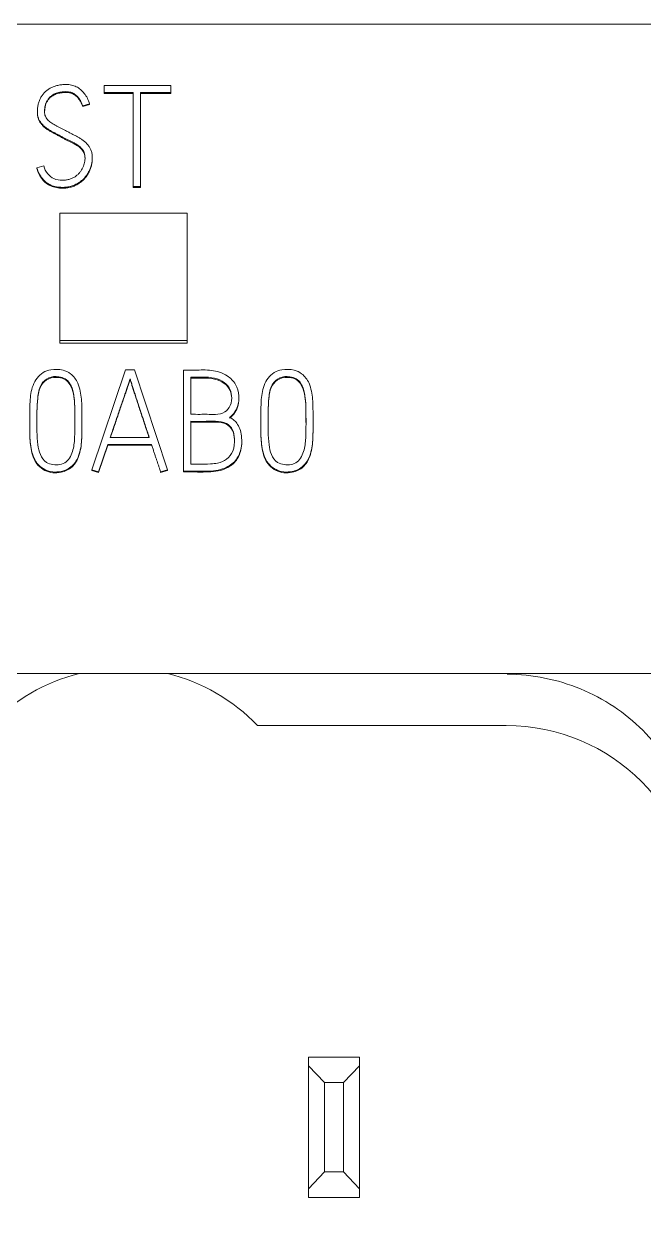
# Model space of a CAD drawing. Header units: millimetres. Extents: x 42151 to 59780, y 37376 to 44547.
# Drawn here: x 48154.87 to 48164.59, y 43299.38 to 43318.25 of the extents above; entities that cross this region are included whole.
import ezdxf

# ---------------------------------------------------------------- set-up
doc = ezdxf.new("R2010")
doc.units = ezdxf.units.MM
doc.set_wipeout_variables(frame=1)
doc.layers.add('000-PI-Oprema', color=30, linetype='Continuous', lineweight=5)
doc.layers.add('SI-ORMAR-Oprema', color=30, linetype='Continuous', lineweight=5)
doc.layers.add('004-PI-DIN Šina', color=3, linetype='Continuous')

# ---------------------------------------------------------------- blocks, each defined once
blk = doc.blocks.new('6ES7531-7KF00-0AB0')
blk.add_wipeout([(-17.038, 69.029), (17.762, 69.029), (17.762, -77.96), (-17.038, -77.971)]).dxf.layer = 'SI-ORMAR-Oprema'
at = {"layer": 'SI-ORMAR-Oprema', "linetype": 'Continuous'}
for p, q in [((12.762, 69.029), (-12.038, 69.029)), ((4.057, 68.066), (4.057, 67.953)), ((5.102, 68.066), (4.057, 68.066)), ((4.057, 67.953), (4.057, 67.941)), ((4.057, 67.953), (4.514, 67.953)), ((4.057, 67.941), (4.514, 67.941)), ((4.514, 67.953), (4.514, 66.481)), ((4.627, 66.481), (4.627, 67.953)), ((4.627, 67.953), (5.102, 67.953)), ((4.627, 67.941), (5.102, 67.941)), ((5.102, 67.953), (5.102, 68.066)), ((5.102, 67.953), (5.102, 67.941)), ((3.722, 67.746), (3.83, 67.777)), ((3.722, 67.734), (3.83, 67.765)), ((3.722, 67.746), (3.722, 67.734)), ((3.83, 67.777), (3.83, 67.765)), ((3.011, 67.657), (3.011, 67.644)), ((3.114, 66.804), (3.005, 66.774)), ((3.005, 66.774), (3.005, 66.761)), ((3.873, 66.919), (3.873, 66.932)), ((4.514, 66.481), (4.627, 66.481)), ((4.514, 66.481), (4.514, 66.468)), ((4.514, 66.468), (4.627, 66.468)), ((4.627, 66.481), (4.627, 66.468)), ((3.362, 66.064), (3.362, 64.065)), ((5.362, 66.064), (3.362, 66.064)), ((5.362, 64.065), (5.362, 66.064)), ((3.362, 64.065), (3.362, 64.027)), ((3.362, 64.065), (5.362, 64.065)), ((3.362, 64.027), (5.362, 64.027)), ((5.362, 64.065), (5.362, 64.027)), ((4.394, 63.607), (3.864, 62.041)), ((4.536, 63.607), (4.394, 63.607)), ((5.053, 62.041), (4.536, 63.607)), ((5.304, 62.017), (5.304, 63.602)), ((4.465, 63.466), (4.465, 63.453)), ((5.417, 63.49), (5.417, 62.909)), ((6.172, 63.154), (6.172, 63.175)), ((2.891, 62.868), (2.891, 62.856)), ((3.711, 62.825), (3.711, 62.837)), ((6.515, 62.868), (6.515, 62.856)), ((7.334, 62.825), (7.334, 62.837)), ((5.417, 62.799), (5.417, 62.127)), ((3.97, 62.006), (4.117, 62.435)), ((4.117, 62.435), (4.117, 62.423)), ((4.117, 62.435), (4.802, 62.435)), ((4.765, 62.548), (4.154, 62.548)), ((4.802, 62.435), (4.802, 62.423)), ((6.217, 62.482), (6.217, 62.495)), ((3.97, 61.994), (4.117, 62.423)), ((4.117, 62.423), (4.802, 62.423)), ((3.864, 62.041), (3.864, 62.029)), ((3.864, 62.041), (3.97, 62.006)), ((3.864, 62.029), (3.97, 61.994)), ((3.97, 62.006), (3.97, 61.994)), ((4.942, 62.001), (4.944, 61.994)), ((4.944, 62.006), (5.053, 62.041)), ((4.944, 61.994), (5.053, 62.029)), ((4.944, 62.006), (4.944, 61.994)), ((5.053, 62.041), (5.053, 62.029)), ((5.304, 62.017), (5.304, 62.005)), ((12.762, 58.845), (-12.038, 58.845)), ((10.362, 58.029), (6.462, 58.029)), ((7.262, 52.829), (8.062, 52.829)), ((7.262, 52.695), (7.262, 52.829)), ((8.062, 52.829), (8.062, 52.695)), ((7.512, 52.429), (7.262, 52.695)), ((7.262, 50.762), (7.262, 52.695)), ((8.062, 52.695), (7.812, 52.429)), ((8.062, 52.695), (8.062, 50.762)), ((7.812, 52.429), (7.512, 52.429)), ((7.512, 52.429), (7.512, 51.029)), ((7.812, 51.029), (7.812, 52.429)), ((7.262, 50.762), (7.512, 51.029)), ((7.512, 51.029), (7.812, 51.029)), ((7.812, 51.029), (8.062, 50.762)), ((7.262, 50.629), (7.262, 50.762)), ((8.062, 50.762), (8.062, 50.629)), ((8.062, 50.629), (7.262, 50.629))]:
    blk.add_line(p, q, dxfattribs=at)
for centre, radius, start, end in [((4.362, 56.029), 2.9, 103.753, 136.3972), ((4.362, 56.029), 2.9, 43.6028, 76.247), ((10.362, 55.029), 3, 0, 90)]:
    blk.add_arc(centre, radius, start, end, dxfattribs=at)
for points, knots in [([(3.005, 66.774), (3.014, 66.742), (3.037, 66.683), (3.086, 66.605), (3.149, 66.543), (3.224, 66.499), (3.311, 66.473), (3.396, 66.466), (3.473, 66.47), (3.54, 66.484), (3.601, 66.507), (3.656, 66.537), (3.706, 66.572), (3.749, 66.613), (3.786, 66.659), (3.817, 66.709), (3.841, 66.762), (3.859, 66.818), (3.87, 66.875), (3.874, 66.933), (3.87, 66.989), (3.858, 67.042), (3.836, 67.089), (3.808, 67.129), (3.775, 67.167), (3.737, 67.199), (3.695, 67.229), (3.651, 67.257), (3.603, 67.281), (3.553, 67.305), (3.504, 67.331), (3.457, 67.356), (3.412, 67.38), (3.37, 67.401), (3.329, 67.421), (3.291, 67.441), (3.256, 67.462), (3.224, 67.483), (3.195, 67.505), (3.171, 67.529), (3.151, 67.555), (3.135, 67.585), (3.126, 67.618), (3.123, 67.664), (3.127, 67.717), (3.139, 67.774), (3.16, 67.822), (3.188, 67.861), (3.218, 67.893), (3.252, 67.919), (3.289, 67.938), (3.326, 67.952), (3.363, 67.96), (3.399, 67.965), (3.431, 67.968), (3.464, 67.969), (3.498, 67.967), (3.535, 67.96), (3.567, 67.947), (3.596, 67.93), (3.622, 67.911), (3.644, 67.889), (3.663, 67.866), (3.68, 67.841), (3.694, 67.816), (3.705, 67.792), (3.715, 67.769), (3.72, 67.754), (3.722, 67.746)], [0, 0, 0, 0, 0.030216, 0.057834, 0.084112, 0.110126, 0.13699, 0.166062, 0.187444, 0.207786, 0.227532, 0.246694, 0.265147, 0.28321, 0.301078, 0.318906, 0.33698, 0.354995, 0.372624, 0.390132, 0.408102, 0.424528, 0.439934, 0.454952, 0.469937, 0.485134, 0.500714, 0.516729, 0.533253, 0.550073, 0.566929, 0.583824, 0.598837, 0.613277, 0.627146, 0.64033, 0.652736, 0.664395, 0.675364, 0.685785, 0.695827, 0.705789, 0.716159, 0.727332, 0.74751, 0.765141, 0.780786, 0.795151, 0.808601, 0.821478, 0.833928, 0.845962, 0.857807, 0.868933, 0.878649, 0.88698, 0.899043, 0.910208, 0.920757, 0.930874, 0.940594, 0.950061, 0.959303, 0.96829, 0.9771, 0.985473, 0.993098, 1, 1, 1, 1]), ([(3.83, 67.777), (3.821, 67.808), (3.799, 67.866), (3.751, 67.942), (3.692, 68.004), (3.623, 68.049), (3.544, 68.076), (3.466, 68.083), (3.395, 68.079), (3.333, 68.069), (3.275, 68.053), (3.222, 68.03), (3.174, 68.001), (3.133, 67.966), (3.097, 67.926), (3.067, 67.881), (3.042, 67.83), (3.024, 67.775), (3.014, 67.716), (3.01, 67.657), (3.014, 67.603), (3.025, 67.555), (3.045, 67.513), (3.071, 67.476), (3.101, 67.442), (3.136, 67.411), (3.174, 67.383), (3.216, 67.356), (3.261, 67.332), (3.308, 67.309), (3.355, 67.284), (3.401, 67.258), (3.447, 67.234), (3.491, 67.211), (3.535, 67.191), (3.576, 67.171), (3.614, 67.149), (3.649, 67.127), (3.681, 67.102), (3.707, 67.075), (3.73, 67.046), (3.748, 67.013), (3.757, 66.974), (3.76, 66.935), (3.758, 66.896), (3.751, 66.858), (3.741, 66.819), (3.726, 66.779), (3.706, 66.741), (3.68, 66.704), (3.649, 66.671), (3.612, 66.641), (3.569, 66.615), (3.52, 66.594), (3.464, 66.582), (3.38, 66.577), (3.27, 66.592), (3.162, 66.678), (3.122, 66.759), (3.114, 66.804)], [0, 0, 0, 0, 0.029502, 0.056552, 0.082213, 0.107035, 0.131706, 0.157625, 0.177725, 0.196768, 0.215008, 0.232485, 0.249262, 0.265692, 0.282067, 0.298646, 0.315747, 0.333416, 0.35172, 0.370963, 0.387214, 0.402039, 0.415923, 0.429557, 0.443355, 0.457518, 0.472137, 0.48722, 0.502837, 0.518847, 0.535063, 0.551489, 0.567151, 0.582304, 0.596956, 0.611001, 0.624363, 0.637091, 0.649186, 0.660727, 0.671894, 0.683121, 0.695107, 0.708316, 0.719066, 0.730707, 0.743348, 0.756492, 0.769735, 0.783289, 0.797204, 0.811603, 0.826753, 0.842746, 0.859925, 0.878764, 0.920226, 0.957605, 1, 1, 1, 1]), ([(3.125, 67.649), (3.125, 67.668), (3.128, 67.707), (3.139, 67.762), (3.16, 67.809), (3.188, 67.848), (3.218, 67.881), (3.252, 67.906), (3.289, 67.925), (3.326, 67.94), (3.363, 67.948), (3.399, 67.952), (3.431, 67.955), (3.464, 67.957), (3.498, 67.955), (3.535, 67.947), (3.567, 67.934), (3.596, 67.917), (3.622, 67.898), (3.644, 67.876), (3.663, 67.853), (3.68, 67.829), (3.694, 67.804), (3.705, 67.779), (3.715, 67.756), (3.72, 67.741), (3.722, 67.734)], [0, 0, 0, 0, 0.065823, 0.131059, 0.188942, 0.242091, 0.291852, 0.339495, 0.385558, 0.430084, 0.473906, 0.515072, 0.551021, 0.581842, 0.626473, 0.667782, 0.706813, 0.744244, 0.780205, 0.815232, 0.849428, 0.882676, 0.915274, 0.946254, 0.974465, 1, 1, 1, 1]), ([(3.012, 67.65), (3.011, 67.647), (3.011, 67.627), (3.014, 67.59), (3.025, 67.542), (3.045, 67.5), (3.071, 67.463), (3.101, 67.429), (3.136, 67.398), (3.174, 67.37), (3.216, 67.344), (3.261, 67.32), (3.308, 67.296), (3.355, 67.271), (3.401, 67.245), (3.447, 67.221), (3.491, 67.199), (3.535, 67.178), (3.576, 67.158), (3.614, 67.137), (3.649, 67.114), (3.681, 67.089), (3.707, 67.062), (3.73, 67.033), (3.748, 67), (3.757, 66.962), (3.759, 66.935), (3.759, 66.921)], [0, 0, 0, 0, 0.008262, 0.056111, 0.099761, 0.14064, 0.180782, 0.221408, 0.263107, 0.306149, 0.350557, 0.396538, 0.443676, 0.491422, 0.539784, 0.585899, 0.630514, 0.673652, 0.715005, 0.754346, 0.79182, 0.827432, 0.861414, 0.894293, 0.927346, 0.962637, 1, 1, 1, 1]), ([(3.005, 66.761), (3.014, 66.729), (3.037, 66.67), (3.086, 66.592), (3.149, 66.53), (3.224, 66.486), (3.311, 66.46), (3.396, 66.453), (3.473, 66.458), (3.54, 66.471), (3.601, 66.494), (3.656, 66.524), (3.706, 66.559), (3.749, 66.6), (3.786, 66.646), (3.817, 66.696), (3.841, 66.749), (3.859, 66.805), (3.87, 66.862), (3.873, 66.901), (3.873, 66.92), (3.873, 66.921)], [0, 0, 0, 0, 0.077352, 0.148056, 0.215328, 0.281923, 0.350695, 0.425118, 0.479856, 0.531932, 0.582482, 0.631538, 0.678776, 0.725017, 0.770759, 0.816399, 0.862669, 0.908787, 0.953917, 0.998739, 1, 1, 1, 1]), ([(3.221, 63.607), (3.179, 63.599), (3.055, 63.558), (2.921, 63.366), (2.888, 63.068), (2.893, 62.772), (2.892, 62.517), (2.921, 62.307), (2.982, 62.142), (3.163, 62.007), (3.366, 61.989), (3.569, 62.084), (3.68, 62.277), (3.711, 62.511), (3.71, 62.766), (3.711, 63.02), (3.699, 63.233), (3.647, 63.418), (3.555, 63.544), (3.395, 63.616), (3.285, 63.618), (3.221, 63.607)], [0, 0, 0, 0, 0.03125, 0.09375, 0.15625, 0.25, 0.3125, 0.34375, 0.40625, 0.4375, 0.5, 0.546875, 0.59375, 0.65625, 0.71875, 0.78125, 0.84375, 0.875, 0.921875, 0.953125, 1, 1, 1, 1]), ([(5.304, 63.602), (5.363, 63.603), (5.509, 63.6), (5.742, 63.613), (5.977, 63.541), (6.132, 63.386), (6.182, 63.206), (6.164, 63.044), (6.101, 62.929), (6.05, 62.881), (6.025, 62.863)], [0, 0, 0, 0, 0.121799, 0.300471, 0.478612, 0.608153, 0.736749, 0.853072, 0.938599, 1, 1, 1, 1]), ([(6.845, 63.607), (6.803, 63.599), (6.679, 63.558), (6.545, 63.366), (6.512, 63.068), (6.516, 62.772), (6.516, 62.517), (6.545, 62.307), (6.606, 62.142), (6.787, 62.007), (6.99, 61.989), (7.193, 62.084), (7.303, 62.277), (7.335, 62.511), (7.334, 62.766), (7.335, 63.02), (7.323, 63.233), (7.271, 63.418), (7.179, 63.544), (7.019, 63.616), (6.909, 63.618), (6.845, 63.607)], [0, 0, 0, 0, 0.03125, 0.09375, 0.15625, 0.25, 0.3125, 0.34375, 0.40625, 0.4375, 0.5, 0.546875, 0.59375, 0.65625, 0.71875, 0.78125, 0.84375, 0.875, 0.921875, 0.953125, 1, 1, 1, 1]), ([(3.447, 63.466), (3.417, 63.484), (3.329, 63.507), (3.183, 63.499), (3.041, 63.365), (3.016, 63.166), (3.002, 62.96), (3.005, 62.782), (3.005, 62.607), (3.014, 62.449), (3.048, 62.276), (3.131, 62.151), (3.291, 62.106), (3.483, 62.133), (3.584, 62.354), (3.6, 62.591), (3.6, 62.839), (3.598, 63.067), (3.583, 63.243), (3.539, 63.378), (3.477, 63.447), (3.447, 63.466)], [0, 0, 0, 0, 0.03125, 0.078125, 0.125, 0.1875, 0.25, 0.3125, 0.34375, 0.40625, 0.453125, 0.5, 0.53125, 0.59375, 0.65625, 0.71875, 0.8125, 0.875, 0.921875, 0.96875, 1, 1, 1, 1]), ([(3.447, 63.453), (3.417, 63.471), (3.329, 63.494), (3.183, 63.486), (3.041, 63.352), (3.016, 63.153), (3.005, 62.99), (3.004, 62.893), (3.004, 62.866)], [0, 0, 0, 0, 0.114194, 0.285486, 0.456777, 0.685166, 0.913555, 1, 1, 1, 1]), ([(3.6, 62.779), (3.6, 62.806), (3.599, 62.904), (3.598, 63.054), (3.583, 63.23), (3.539, 63.366), (3.477, 63.435), (3.447, 63.453)], [0, 0, 0, 0, 0.115044, 0.410029, 0.631268, 0.852507, 1, 1, 1, 1]), ([(4.154, 62.548), (4.165, 62.58), (4.187, 62.646), (4.221, 62.744), (4.254, 62.843), (4.287, 62.94), (4.319, 63.033), (4.349, 63.121), (4.377, 63.203), (4.402, 63.277), (4.424, 63.342), (4.442, 63.396), (4.455, 63.436), (4.462, 63.457), (4.465, 63.466)], [0, 0, 0, 0, 0.106118, 0.213594, 0.322428, 0.429305, 0.530911, 0.627246, 0.716632, 0.797389, 0.869519, 0.929228, 0.972722, 1, 1, 1, 1]), ([(4.159, 62.548), (4.168, 62.576), (4.189, 62.637), (4.221, 62.732), (4.254, 62.831), (4.287, 62.928), (4.319, 63.021), (4.349, 63.109), (4.377, 63.19), (4.402, 63.264), (4.424, 63.329), (4.442, 63.383), (4.455, 63.423), (4.462, 63.445), (4.465, 63.453)], [0, 0, 0, 0, 0.09357, 0.202554, 0.312916, 0.421294, 0.524326, 0.622014, 0.712654, 0.794544, 0.867687, 0.928234, 0.972339, 1, 1, 1, 1]), ([(4.465, 63.466), (4.468, 63.457), (4.475, 63.436), (4.488, 63.396), (4.505, 63.342), (4.526, 63.277), (4.55, 63.203), (4.577, 63.121), (4.605, 63.033), (4.636, 62.94), (4.668, 62.843), (4.701, 62.744), (4.733, 62.646), (4.754, 62.58), (4.765, 62.548)], [0, 0, 0, 0, 0.027336, 0.070868, 0.130595, 0.202708, 0.283396, 0.372662, 0.4689, 0.570509, 0.677489, 0.786433, 0.893936, 1, 1, 1, 1]), ([(4.465, 63.453), (4.468, 63.445), (4.475, 63.423), (4.488, 63.383), (4.505, 63.329), (4.526, 63.264), (4.55, 63.19), (4.577, 63.109), (4.605, 63.021), (4.636, 62.928), (4.668, 62.831), (4.701, 62.732), (4.732, 62.637), (4.751, 62.576), (4.761, 62.548)], [0, 0, 0, 0, 0.02772, 0.071862, 0.132428, 0.205553, 0.287375, 0.377893, 0.475483, 0.578518, 0.686999, 0.797473, 0.906485, 1, 1, 1, 1]), ([(5.417, 62.909), (5.465, 62.909), (5.551, 62.908), (5.68, 62.91), (5.81, 62.904), (5.954, 62.927), (6.053, 63.051), (6.068, 63.194), (6.024, 63.337), (5.909, 63.442), (5.736, 63.497), (5.567, 63.488), (5.457, 63.49), (5.417, 63.49)], [0, 0, 0, 0, 0.089881, 0.159215, 0.241238, 0.333496, 0.41712, 0.515535, 0.593949, 0.688978, 0.794399, 0.924872, 1, 1, 1, 1]), ([(6.059, 63.153), (6.059, 63.165), (6.056, 63.22), (6.024, 63.324), (5.909, 63.429), (5.736, 63.484), (5.567, 63.476), (5.457, 63.478), (5.417, 63.477)], [0, 0, 0, 0, 0.046506, 0.200835, 0.387866, 0.595348, 0.852137, 1, 1, 1, 1]), ([(7.071, 63.466), (7.041, 63.484), (6.953, 63.507), (6.807, 63.499), (6.665, 63.365), (6.639, 63.166), (6.626, 62.96), (6.629, 62.782), (6.629, 62.607), (6.638, 62.449), (6.671, 62.276), (6.755, 62.151), (6.915, 62.106), (7.107, 62.133), (7.208, 62.354), (7.224, 62.591), (7.224, 62.839), (7.222, 63.067), (7.206, 63.243), (7.163, 63.378), (7.101, 63.447), (7.071, 63.466)], [0, 0, 0, 0, 0.03125, 0.078125, 0.125, 0.1875, 0.25, 0.3125, 0.34375, 0.40625, 0.453125, 0.5, 0.53125, 0.59375, 0.65625, 0.71875, 0.8125, 0.875, 0.921875, 0.96875, 1, 1, 1, 1]), ([(7.071, 63.453), (7.041, 63.471), (6.953, 63.494), (6.807, 63.486), (6.665, 63.352), (6.639, 63.153), (6.629, 62.99), (6.628, 62.893), (6.628, 62.866)], [0, 0, 0, 0, 0.114194, 0.285486, 0.456777, 0.685166, 0.913555, 1, 1, 1, 1]), ([(7.223, 62.779), (7.223, 62.806), (7.223, 62.904), (7.222, 63.054), (7.206, 63.23), (7.163, 63.366), (7.101, 63.435), (7.071, 63.453)], [0, 0, 0, 0, 0.115044, 0.410029, 0.631268, 0.852507, 1, 1, 1, 1]), ([(6.172, 63.156), (6.172, 63.11), (6.159, 63.022), (6.101, 62.917), (6.05, 62.868), (6.025, 62.85)], [0, 0, 0, 0, 0.39415, 0.746816, 1, 1, 1, 1]), ([(2.891, 62.855), (2.891, 62.809), (2.892, 62.678), (2.892, 62.504), (2.921, 62.294), (2.982, 62.129), (3.163, 61.995), (3.366, 61.976), (3.569, 62.071), (3.68, 62.265), (3.711, 62.498), (3.71, 62.692), (3.711, 62.801), (3.711, 62.825)], [0, 0, 0, 0, 0.065476, 0.18556, 0.245602, 0.365686, 0.425728, 0.545812, 0.635875, 0.725938, 0.846022, 0.966106, 1, 1, 1, 1]), ([(6.025, 62.863), (6.079, 62.833), (6.177, 62.751), (6.224, 62.554), (6.211, 62.356), (6.132, 62.169), (5.972, 62.065), (5.807, 62.022), (5.647, 62.016), (5.478, 62.018), (5.362, 62.017), (5.304, 62.017)], [0, 0, 0, 0, 0.103943, 0.238103, 0.352261, 0.47238, 0.599265, 0.688206, 0.785795, 0.892897, 1, 1, 1, 1]), ([(6.515, 62.855), (6.515, 62.809), (6.516, 62.678), (6.516, 62.504), (6.545, 62.294), (6.606, 62.129), (6.787, 61.995), (6.99, 61.976), (7.193, 62.071), (7.303, 62.265), (7.335, 62.498), (7.334, 62.692), (7.334, 62.801), (7.334, 62.825)], [0, 0, 0, 0, 0.065476, 0.18556, 0.245602, 0.365686, 0.425728, 0.545812, 0.635875, 0.725938, 0.846022, 0.966106, 1, 1, 1, 1]), ([(5.417, 62.127), (5.456, 62.127), (5.56, 62.128), (5.701, 62.126), (5.853, 62.142), (5.988, 62.196), (6.097, 62.338), (6.109, 62.508), (6.087, 62.67), (5.974, 62.79), (5.797, 62.802), (5.612, 62.798), (5.482, 62.799), (5.417, 62.799)], [0, 0, 0, 0, 0.066156, 0.175169, 0.23737, 0.32413, 0.412445, 0.52466, 0.605148, 0.683631, 0.78156, 0.89078, 1, 1, 1, 1]), ([(6.103, 62.479), (6.103, 62.49), (6.101, 62.55), (6.087, 62.657), (5.974, 62.777), (5.797, 62.789), (5.612, 62.785), (5.482, 62.786), (5.417, 62.786)], [0, 0, 0, 0, 0.039686, 0.202294, 0.36085, 0.558693, 0.779347, 1, 1, 1, 1]), ([(4.802, 62.435), (4.809, 62.415), (4.821, 62.377), (4.839, 62.32), (4.856, 62.267), (4.873, 62.218), (4.888, 62.174), (4.903, 62.13), (4.918, 62.088), (4.932, 62.047), (4.94, 62.019), (4.944, 62.006)], [0, 0, 0, 0, 0.138948, 0.27018, 0.393699, 0.508312, 0.612826, 0.707241, 0.810993, 0.908573, 1, 1, 1, 1]), ([(6.217, 62.483), (6.217, 62.438), (6.205, 62.328), (6.132, 62.156), (5.972, 62.053), (5.807, 62.009), (5.647, 62.003), (5.478, 62.005), (5.362, 62.005), (5.304, 62.005)], [0, 0, 0, 0, 0.115677, 0.279669, 0.452899, 0.574324, 0.707557, 0.853779, 1, 1, 1, 1]), ([(13.247, 56.709), (13.219, 56.8), (13.053, 57.261), (12.56, 58.011), (11.557, 58.672), (10.773, 58.833), (10.379, 58.833), (10.379, 58.833), (10.379, 58.833)], [0, 0, 0, 0, 0.074899, 0.383266, 0.691633, 1, 1, 1, 1, 1, 1])]:
    blk.add_open_spline(points, degree=3, knots=knots, dxfattribs=at)
blk = doc.blocks.new('*U117')
at = {"layer": '004-PI-DIN Šina'}
for p, q in [((297.61, 69.85), (-241.3, 69.85)), ((297.61, 69.35), (-241.3, 69.35)), ((297.61, 57.85), (-241.3, 57.85)), ((297.61, 57.789), (-241.3, 57.789))]:
    blk.add_line(p, q, dxfattribs=at)

msp = doc.modelspace()

# ---------------------------------------------------------------- block references
at = {"layer": '000-PI-Oprema'}
msp.add_blockref('*U117', (48098.326, 43246.632), dxfattribs=at)

# ---------------------------------------------------------------- next in the draw order: block references
at = {"layer": '000-PI-Oprema', "ltscale": 0.25}
msp.add_blockref('6ES7531-7KF00-0AB0', (48152.065, 43249.218), dxfattribs=at)

doc.saveas('drawing.dxf')
